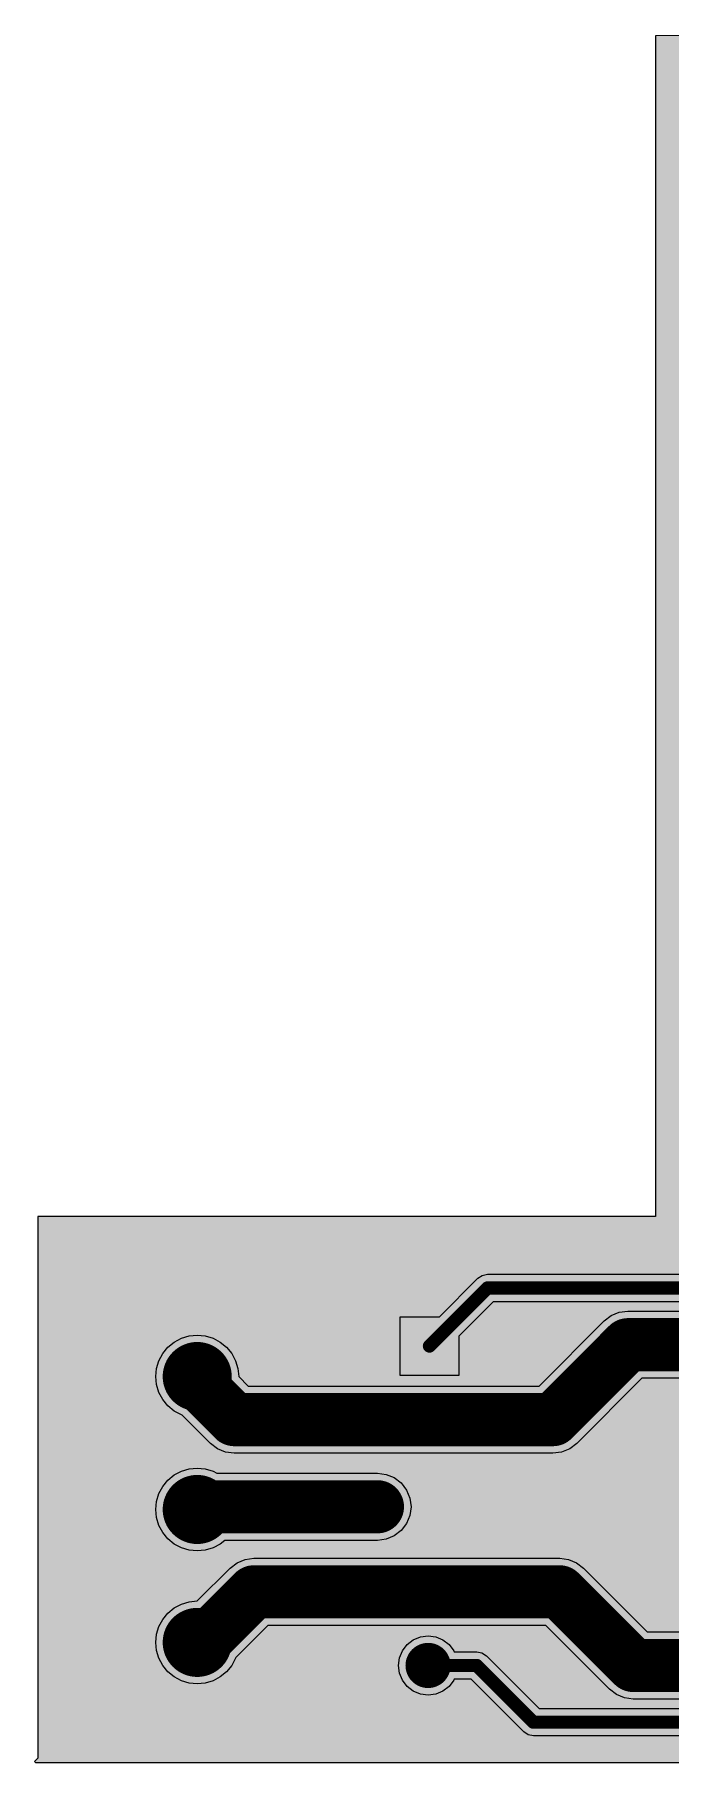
# Model space of a CAD drawing. Header units: inches. Extents: x 0 to 70, y 0 to 65.
# Drawn here: x 0 to 23.9, y 0 to 65 of the extents above; entities that cross this region are included whole.
import ezdxf

# ---------------------------------------------------------------- set-up
doc = ezdxf.new("R2010")
doc.units = ezdxf.units.IN
doc.layers.add('ProtoPCB.GBL', color=7, linetype='Continuous')

msp = doc.modelspace()

# ---------------------------------------------------------------- hatches: boundary and pattern name
at = {"layer": 'ProtoPCB.GBL'}
for color, points in [(11, [(23.368, 64.9427), (23.368, 20.5384), (23.368, 20.5384), (0.127, 20.5384), (0.127, 0.16), (0, 0.033), (0.033, 0), (69.977, 0), (69.977, 64.9173), (69.9059, 64.9884)]), (7, [(36.6268, 63.4695), (36.8249, 63.4289), (36.83, 63.4263), (36.8376, 63.4289), (37.0332, 63.4695), (62.23, 63.4695), (62.4281, 63.4289), (62.5958, 63.3197), (68.641, 57.2745), (68.7502, 57.1068), (68.7908, 56.9112), (68.7908, 22.3926), (68.7502, 22.1945), (68.641, 22.0269), (54.9046, 8.2931), (54.9046, 6.9596), (52.8447, 6.9596), (52.8447, 7.4752), (49.055, 7.4752), (49.055, 6.8605), (46.9468, 6.8605), (46.9468, 7.399), (43.7998, 7.399), (42.0218, 5.6185), (41.8541, 5.5093), (41.656, 5.4686), (33.8684, 5.4686), (29.5504, 1.1481), (29.3827, 1.0389), (29.1846, 0.9982), (18.7706, 0.9982), (18.575, 1.0389), (18.4074, 1.1481), (16.4262, 3.1318), (15.7912, 3.1318), (15.7734, 3.0886), (15.5956, 2.86), (15.367, 2.6822), (15.0978, 2.5705), (14.8082, 2.5324), (14.5212, 2.5705), (14.2519, 2.6822), (14.0208, 2.86), (13.8455, 3.0886), (13.7338, 3.3579), (13.6957, 3.6474), (13.7338, 3.9345), (13.8455, 4.2037), (14.0208, 4.4348), (14.2519, 4.6101), (14.5212, 4.7219), (14.8082, 4.76), (15.0978, 4.7219), (15.367, 4.6101), (15.5956, 4.4348), (15.7734, 4.2037), (15.7912, 4.1605), (16.637, 4.1605), (16.8351, 4.1199), (17.0028, 4.0107), (18.984, 2.0269), (28.9738, 2.0269), (33.2918, 6.3475), (33.4594, 6.4567), (33.655, 6.4973), (41.4452, 6.4973), (43.2232, 8.2779), (43.3908, 8.3871), (43.5864, 8.4277), (46.9468, 8.4277), (46.9468, 8.9662), (49.055, 8.9662), (49.055, 8.5039), (52.8447, 8.5039), (52.8447, 9.0195), (54.1782, 9.0195), (67.7621, 22.6035), (67.7621, 56.6979), (62.0192, 62.4408), (37.0332, 62.4408), (36.8732, 62.4738), (32.1666, 57.7647), (31.9989, 57.6555), (31.8008, 57.6148), (31.1353, 57.6148), (31.0286, 57.4802), (30.8102, 57.31), (30.5537, 57.2033), (30.2768, 57.1678), (28.7528, 57.1678), (28.4785, 57.2033), (28.2219, 57.31), (28.0035, 57.4802), (27.8333, 57.6986), (27.7266, 57.9552), (27.6911, 58.232), (27.7266, 58.5064), (27.8333, 58.7629), (28.0035, 58.9813), (28.2219, 59.1515), (28.4785, 59.2582), (28.7528, 59.2938), (30.2768, 59.2938), (30.5537, 59.2582), (30.8102, 59.1515), (31.0286, 58.9813), (31.1988, 58.7629), (31.2471, 58.6435), (31.59, 58.6435), (36.2636, 63.3197), (36.4312, 63.4289)]), (7, [(17.0434, 18.3591), (28.0924, 18.3591), (28.2905, 18.3185), (28.4582, 18.2093), (32.5857, 14.0818), (32.7914, 14.1072), (33.0429, 14.0741), (33.274, 13.9802), (33.4721, 13.8252), (33.6271, 13.6271), (33.721, 13.396), (33.7541, 13.147), (33.721, 12.8956), (33.6271, 12.6644), (33.4721, 12.4663), (33.274, 12.3114), (33.0429, 12.2174), (32.7914, 12.1844), (32.5425, 12.2174), (32.3113, 12.3114), (32.1132, 12.4663), (31.9583, 12.6644), (31.8643, 12.8956), (31.8313, 13.147), (31.8567, 13.3528), (27.8816, 17.3304), (17.2568, 17.3304), (15.9639, 16.0376), (15.9639, 14.5567), (13.7566, 14.5567), (13.7566, 16.764), (15.2375, 16.764), (16.6802, 18.2093), (16.8478, 18.3185)]), (7, [(22.3266, 16.9748), (22.3266, 16.9748), (27.1272, 16.9748), (27.4549, 16.9316), (27.7597, 16.8072), (28.0238, 16.6065), (28.2245, 16.3424), (28.3489, 16.0376), (28.3921, 15.7124), (28.3489, 15.3848), (28.2245, 15.08), (28.0238, 14.8158), (27.7597, 14.6152), (27.4549, 14.4907), (27.1272, 14.4475), (22.8524, 14.4475), (20.4038, 11.9964), (20.1397, 11.7958), (19.8349, 11.6713), (19.5072, 11.6281), (19.5072, 11.6281), (7.5159, 11.6281), (7.5159, 11.6281), (7.1882, 11.6713), (6.8834, 11.7958), (6.6218, 11.9964), (5.5575, 13.0607), (5.5245, 13.0708), (5.2553, 13.2156), (5.019, 13.4087), (4.8235, 13.6449), (4.6812, 13.9167), (4.5923, 14.2088), (4.5618, 14.5136), (4.5923, 14.8184), (4.6812, 15.1105), (4.8235, 15.3822), (5.019, 15.6185), (5.2553, 15.8115), (5.5245, 15.9563), (5.8191, 16.0452), (6.1214, 16.0757), (6.4262, 16.0452), (6.7208, 15.9563), (6.9901, 15.8115), (7.2263, 15.6185), (7.4219, 15.3822), (7.5641, 15.1105), (7.653, 14.8184), (7.6835, 14.5136), (7.6835, 14.511), (8.0391, 14.1554), (18.984, 14.1554), (21.4325, 16.6065), (21.6967, 16.8072), (22.0015, 16.9316)]), (7, [(6.1214, 11.0744), (6.4262, 11.0439), (6.7208, 10.955), (6.8631, 10.8788), (12.9032, 10.8788), (13.2309, 10.8356), (13.5357, 10.7112), (13.7998, 10.5105), (14.0005, 10.2464), (14.1249, 9.9416), (14.1681, 9.6164), (14.1249, 9.2888), (14.0005, 8.984), (13.7998, 8.7198), (13.5357, 8.5192), (13.2309, 8.3947), (12.9032, 8.3515), (7.1552, 8.3515), (6.9901, 8.2144), (6.7208, 8.0721), (6.4262, 7.9832), (6.1214, 7.9527), (5.8191, 7.9832), (5.5245, 8.0721), (5.2553, 8.2144), (5.019, 8.4099), (4.8235, 8.6462), (4.6812, 8.9154), (4.5923, 9.21), (4.5618, 9.5148), (4.5923, 9.8171), (4.6812, 10.1117), (4.8235, 10.381), (5.019, 10.6172), (5.2553, 10.8128), (5.5245, 10.955), (5.8191, 11.0439)]), (7, [(8.2525, 7.6784), (8.2525, 7.6784), (19.7612, 7.6784), (19.7612, 7.6784), (20.0889, 7.6352), (20.3937, 7.5108), (20.6578, 7.3101), (20.6578, 7.3101), (23.0556, 4.9098), (27.1272, 4.9098), (27.4549, 4.8666), (27.7597, 4.7422), (28.0238, 4.5415), (28.2245, 4.2774), (28.3489, 3.9726), (28.3921, 3.6474), (28.3489, 3.3198), (28.2245, 3.015), (28.0238, 2.7508), (27.7597, 2.5502), (27.4549, 2.4257), (27.1272, 2.3825), (22.5298, 2.3825), (22.5298, 2.3825), (22.2047, 2.4257), (21.8999, 2.5502), (21.6357, 2.7508), (19.238, 5.1511), (8.7757, 5.1511), (7.5743, 3.9497), (7.5641, 3.9167), (7.4219, 3.6449), (7.2263, 3.4087), (6.9901, 3.2156), (6.7208, 3.0709), (6.4262, 2.982), (6.1214, 2.9515), (5.8191, 2.982), (5.5245, 3.0709), (5.2553, 3.2156), (5.019, 3.4087), (4.8235, 3.6449), (4.6812, 3.9167), (4.5923, 4.2088), (4.5618, 4.5136), (4.5923, 4.8184), (4.6812, 5.1105), (4.8235, 5.3823), (5.019, 5.6185), (5.2553, 5.8115), (5.5245, 5.9563), (5.8191, 6.0452), (6.1214, 6.0757), (6.1239, 6.0757), (7.3584, 7.3101), (7.62, 7.5108), (7.9248, 7.6352)])]:
    msp.add_hatch(color=color, dxfattribs=at).paths.add_polyline_path(points)

# ---------------------------------------------------------------- linework, layer by layer
at = {"layer": 'ProtoPCB.GBL', "color": 11}
msp.add_lwpolyline([(23.368, 64.9427), (23.368, 20.5384), (23.368, 20.5384), (0.127, 20.5384), (0.127, 0.16), (0, 0.033), (0.033, 0), (69.977, 0), (69.977, 64.9173), (69.9059, 64.9884), (23.368, 64.9427)], dxfattribs=at)
at = {"layer": 'ProtoPCB.GBL', "color": 7}
for points in [[(27.8816, 17.3304), (17.2568, 17.3304), (15.9639, 16.0376), (15.9639, 14.5567), (13.7566, 14.5567), (13.7566, 16.764), (15.2375, 16.764), (16.6802, 18.2093), (16.8478, 18.3185), (17.0434, 18.3591)], [(17.0434, 18.3591), (28.0924, 18.3591)], [(27.1272, 14.4475), (22.8524, 14.4475), (20.4038, 11.9964), (20.1397, 11.7958), (19.8349, 11.6713), (19.5072, 11.6281), (19.5072, 11.6281), (7.5159, 11.6281), (7.5159, 11.6281), (7.1882, 11.6713), (6.8834, 11.7958), (6.6218, 11.9964), (5.5575, 13.0607), (5.5245, 13.0708), (5.2553, 13.2156), (5.019, 13.4087), (4.8235, 13.6449), (4.6812, 13.9167), (4.5923, 14.2088), (4.5618, 14.5136), (4.5923, 14.8184), (4.6812, 15.1105), (4.8235, 15.3822), (5.019, 15.6185), (5.2553, 15.8115), (5.5245, 15.9563), (5.8191, 16.0452), (6.1214, 16.0757), (6.4262, 16.0452), (6.7208, 15.9563), (6.9901, 15.8115), (7.2263, 15.6185), (7.4219, 15.3822), (7.5641, 15.1105), (7.653, 14.8184), (7.6835, 14.5136), (7.6835, 14.511), (8.0391, 14.1554), (18.984, 14.1554), (21.4325, 16.6065), (21.6967, 16.8072), (22.0015, 16.9316), (22.3266, 16.9748)], [(22.3266, 16.9748), (22.3266, 16.9748), (27.1272, 16.9748)], [(6.1214, 11.0744), (6.4262, 11.0439), (6.7208, 10.955), (6.8631, 10.8788), (12.9032, 10.8788), (13.2309, 10.8356), (13.5357, 10.7112), (13.7998, 10.5105), (14.0005, 10.2464), (14.1249, 9.9416), (14.1681, 9.6164), (14.1249, 9.2888), (14.0005, 8.984), (13.7998, 8.7198), (13.5357, 8.5192), (13.2309, 8.3947), (12.9032, 8.3515), (7.1552, 8.3515), (6.9901, 8.2144), (6.7208, 8.0721), (6.4262, 7.9832), (6.1214, 7.9527), (5.8191, 7.9832), (5.5245, 8.0721), (5.2553, 8.2144), (5.019, 8.4099), (4.8235, 8.6462), (4.6812, 8.9154), (4.5923, 9.21), (4.5618, 9.5148), (4.5923, 9.8171), (4.6812, 10.1117), (4.8235, 10.381), (5.019, 10.6172), (5.2553, 10.8128), (5.5245, 10.955), (5.8191, 11.0439), (6.1214, 11.0744)], [(27.1272, 2.3825), (22.5298, 2.3825), (22.5298, 2.3825), (22.2047, 2.4257), (21.8999, 2.5502), (21.6357, 2.7508), (19.238, 5.1511), (8.7757, 5.1511), (7.5743, 3.9497), (7.5641, 3.9167), (7.4219, 3.6449), (7.2263, 3.4087), (6.9901, 3.2156), (6.7208, 3.0709), (6.4262, 2.982), (6.1214, 2.9515), (5.8191, 2.982), (5.5245, 3.0709), (5.2553, 3.2156), (5.019, 3.4087), (4.8235, 3.6449), (4.6812, 3.9167), (4.5923, 4.2088), (4.5618, 4.5136), (4.5923, 4.8184), (4.6812, 5.1105), (4.8235, 5.3823), (5.019, 5.6185), (5.2553, 5.8115), (5.5245, 5.9563), (5.8191, 6.0452), (6.1214, 6.0757), (6.1239, 6.0757), (7.3584, 7.3101), (7.62, 7.5108), (7.9248, 7.6352), (8.2525, 7.6784)], [(8.2525, 7.6784), (8.2525, 7.6784), (19.7612, 7.6784), (19.7612, 7.6784), (20.0889, 7.6352), (20.3937, 7.5108), (20.6578, 7.3101), (20.6578, 7.3101), (23.0556, 4.9098), (27.1272, 4.9098)], [(29.1846, 0.9982), (18.7706, 0.9982), (18.575, 1.0389), (18.4074, 1.1481), (16.4262, 3.1318), (15.7912, 3.1318), (15.7734, 3.0886), (15.5956, 2.86), (15.367, 2.6822), (15.0978, 2.5705), (14.8082, 2.5324), (14.5212, 2.5705), (14.2519, 2.6822), (14.0208, 2.86), (13.8455, 3.0886), (13.7338, 3.3579), (13.6957, 3.6474), (13.7338, 3.9345), (13.8455, 4.2037), (14.0208, 4.4348), (14.2519, 4.6101), (14.5212, 4.7219), (14.8082, 4.76), (15.0978, 4.7219), (15.367, 4.6101), (15.5956, 4.4348), (15.7734, 4.2037), (15.7912, 4.1605), (16.637, 4.1605), (16.8351, 4.1199), (17.0028, 4.0107), (18.984, 2.0269), (28.9738, 2.0269)]]:
    msp.add_lwpolyline(points, dxfattribs=at)
at = {"layer": 'ProtoPCB.GBL', "color": 11}
for points, const_width in [([(17.0434, 17.846), (14.859, 15.6616)], 0.4978), ([(28.0924, 17.846), (17.0434, 17.846)], 0.4978), ([(22.3266, 15.7124), (19.5072, 12.893)], 1.999), ([(27.1272, 15.7124), (22.3266, 15.7124)], 1.999), ([(7.5146, 12.893), (6.1214, 14.2862)], 1.999), ([(19.5072, 12.893), (7.5146, 12.893)], 1.999), ([(12.9032, 9.6164), (6.4516, 9.6164)], 1.999), ([(8.2512, 6.416), (6.1214, 4.2862)], 1.999), ([(19.7612, 6.416), (8.2512, 6.416)], 1.999), ([(22.5298, 3.6474), (19.7612, 6.416)], 1.999), ([(27.1272, 3.6474), (22.5298, 3.6474)], 1.999), ([(16.637, 3.6474), (14.8082, 3.6474)], 0.4978), ([(18.7706, 1.5138), (16.637, 3.6474)], 0.4978), ([(29.1846, 1.5138), (18.7706, 1.5138)], 0.4978)]:
    msp.add_lwpolyline(points, dxfattribs=dict(at, const_width=const_width))
for points in [[(16.9189, 17.846, 0.2489, 0.2489, 1), (17.1679, 17.846, 0.2489, 0.2489, 1), (16.9189, 17.846, 0.2489, 0.2489, 0)], [(16.9189, 17.846, 0.2489, 0.2489, 1), (17.1679, 17.846, 0.2489, 0.2489, 1), (16.9189, 17.846, 0.2489, 0.2489, 0)], [(21.8269, 15.7124, 0.9995, 0.9995, 1), (22.8263, 15.7124, 0.9995, 0.9995, 1), (21.8269, 15.7124, 0.9995, 0.9995, 0)], [(21.8269, 15.7124, 0.9995, 0.9995, 1), (22.8263, 15.7124, 0.9995, 0.9995, 1), (21.8269, 15.7124, 0.9995, 0.9995, 0)], [(5.4718, 14.5148, 1.2992, 1.2992, 1), (6.771, 14.5148, 1.2992, 1.2992, 1), (5.4718, 14.5148, 1.2992, 1.2992, 0)], [(14.7345, 15.6616, 0.2489, 0.2489, 1), (14.9835, 15.6616, 0.2489, 0.2489, 1), (14.7345, 15.6616, 0.2489, 0.2489, 0)], [(5.6217, 14.2862, 0.9995, 0.9995, 1), (6.6211, 14.2862, 0.9995, 0.9995, 1), (5.6217, 14.2862, 0.9995, 0.9995, 0)], [(7.0149, 12.893, 0.9995, 0.9995, 1), (8.0143, 12.893, 0.9995, 0.9995, 1), (7.0149, 12.893, 0.9995, 0.9995, 0)], [(7.0149, 12.893, 0.9995, 0.9995, 1), (8.0143, 12.893, 0.9995, 0.9995, 1), (7.0149, 12.893, 0.9995, 0.9995, 0)], [(19.0075, 12.893, 0.9995, 0.9995, 1), (20.0069, 12.893, 0.9995, 0.9995, 1), (19.0075, 12.893, 0.9995, 0.9995, 0)], [(19.0075, 12.893, 0.9995, 0.9995, 1), (20.0069, 12.893, 0.9995, 0.9995, 1), (19.0075, 12.893, 0.9995, 0.9995, 0)], [(5.4718, 9.5148, 1.2992, 1.2992, 1), (6.771, 9.5148, 1.2992, 1.2992, 1), (5.4718, 9.5148, 1.2992, 1.2992, 0)], [(5.9519, 9.6164, 0.9995, 0.9995, 1), (6.9513, 9.6164, 0.9995, 0.9995, 1), (5.9519, 9.6164, 0.9995, 0.9995, 0)], [(12.4035, 9.6164, 0.9995, 0.9995, 1), (13.4029, 9.6164, 0.9995, 0.9995, 1), (12.4035, 9.6164, 0.9995, 0.9995, 0)], [(12.4784, 9.6164, 0.8496, 0.8496, 1), (13.328, 9.6164, 0.8496, 0.8496, 1), (12.4784, 9.6164, 0.8496, 0.8496, 0)], [(7.7515, 6.416, 0.9995, 0.9995, 1), (8.7509, 6.416, 0.9995, 0.9995, 1), (7.7515, 6.416, 0.9995, 0.9995, 0)], [(7.7515, 6.416, 0.9995, 0.9995, 1), (8.7509, 6.416, 0.9995, 0.9995, 1), (7.7515, 6.416, 0.9995, 0.9995, 0)], [(19.2615, 6.416, 0.9995, 0.9995, 1), (20.2609, 6.416, 0.9995, 0.9995, 1), (19.2615, 6.416, 0.9995, 0.9995, 0)], [(19.2615, 6.416, 0.9995, 0.9995, 1), (20.2609, 6.416, 0.9995, 0.9995, 1), (19.2615, 6.416, 0.9995, 0.9995, 0)], [(5.4718, 4.5148, 1.2992, 1.2992, 1), (6.771, 4.5148, 1.2992, 1.2992, 1), (5.4718, 4.5148, 1.2992, 1.2992, 0)], [(5.6217, 4.2862, 0.9995, 0.9995, 1), (6.6211, 4.2862, 0.9995, 0.9995, 1), (5.6217, 4.2862, 0.9995, 0.9995, 0)], [(22.0301, 3.6474, 0.9995, 0.9995, 1), (23.0295, 3.6474, 0.9995, 0.9995, 1), (22.0301, 3.6474, 0.9995, 0.9995, 0)], [(22.0301, 3.6474, 0.9995, 0.9995, 1), (23.0295, 3.6474, 0.9995, 0.9995, 1), (22.0301, 3.6474, 0.9995, 0.9995, 0)], [(14.3834, 3.6474, 0.8496, 0.8496, 1), (15.233, 3.6474, 0.8496, 0.8496, 1), (14.3834, 3.6474, 0.8496, 0.8496, 0)], [(14.6837, 3.6474, 0.2489, 0.2489, 1), (14.9327, 3.6474, 0.2489, 0.2489, 1), (14.6837, 3.6474, 0.2489, 0.2489, 0)], [(16.5125, 3.6474, 0.2489, 0.2489, 1), (16.7615, 3.6474, 0.2489, 0.2489, 1), (16.5125, 3.6474, 0.2489, 0.2489, 0)], [(16.5125, 3.6474, 0.2489, 0.2489, 1), (16.7615, 3.6474, 0.2489, 0.2489, 1), (16.5125, 3.6474, 0.2489, 0.2489, 0)], [(18.6461, 1.5138, 0.2489, 0.2489, 1), (18.8951, 1.5138, 0.2489, 0.2489, 1), (18.6461, 1.5138, 0.2489, 0.2489, 0)], [(18.6461, 1.5138, 0.2489, 0.2489, 1), (18.8951, 1.5138, 0.2489, 0.2489, 1), (18.6461, 1.5138, 0.2489, 0.2489, 0)]]:
    msp.add_lwpolyline(points, format="xyseb", dxfattribs=at)
msp.add_solid([(14.0094, 14.812), (15.7086, 14.812), (14.0094, 16.5113), (15.7086, 16.5113)], dxfattribs=at)

doc.saveas('drawing.dxf')
